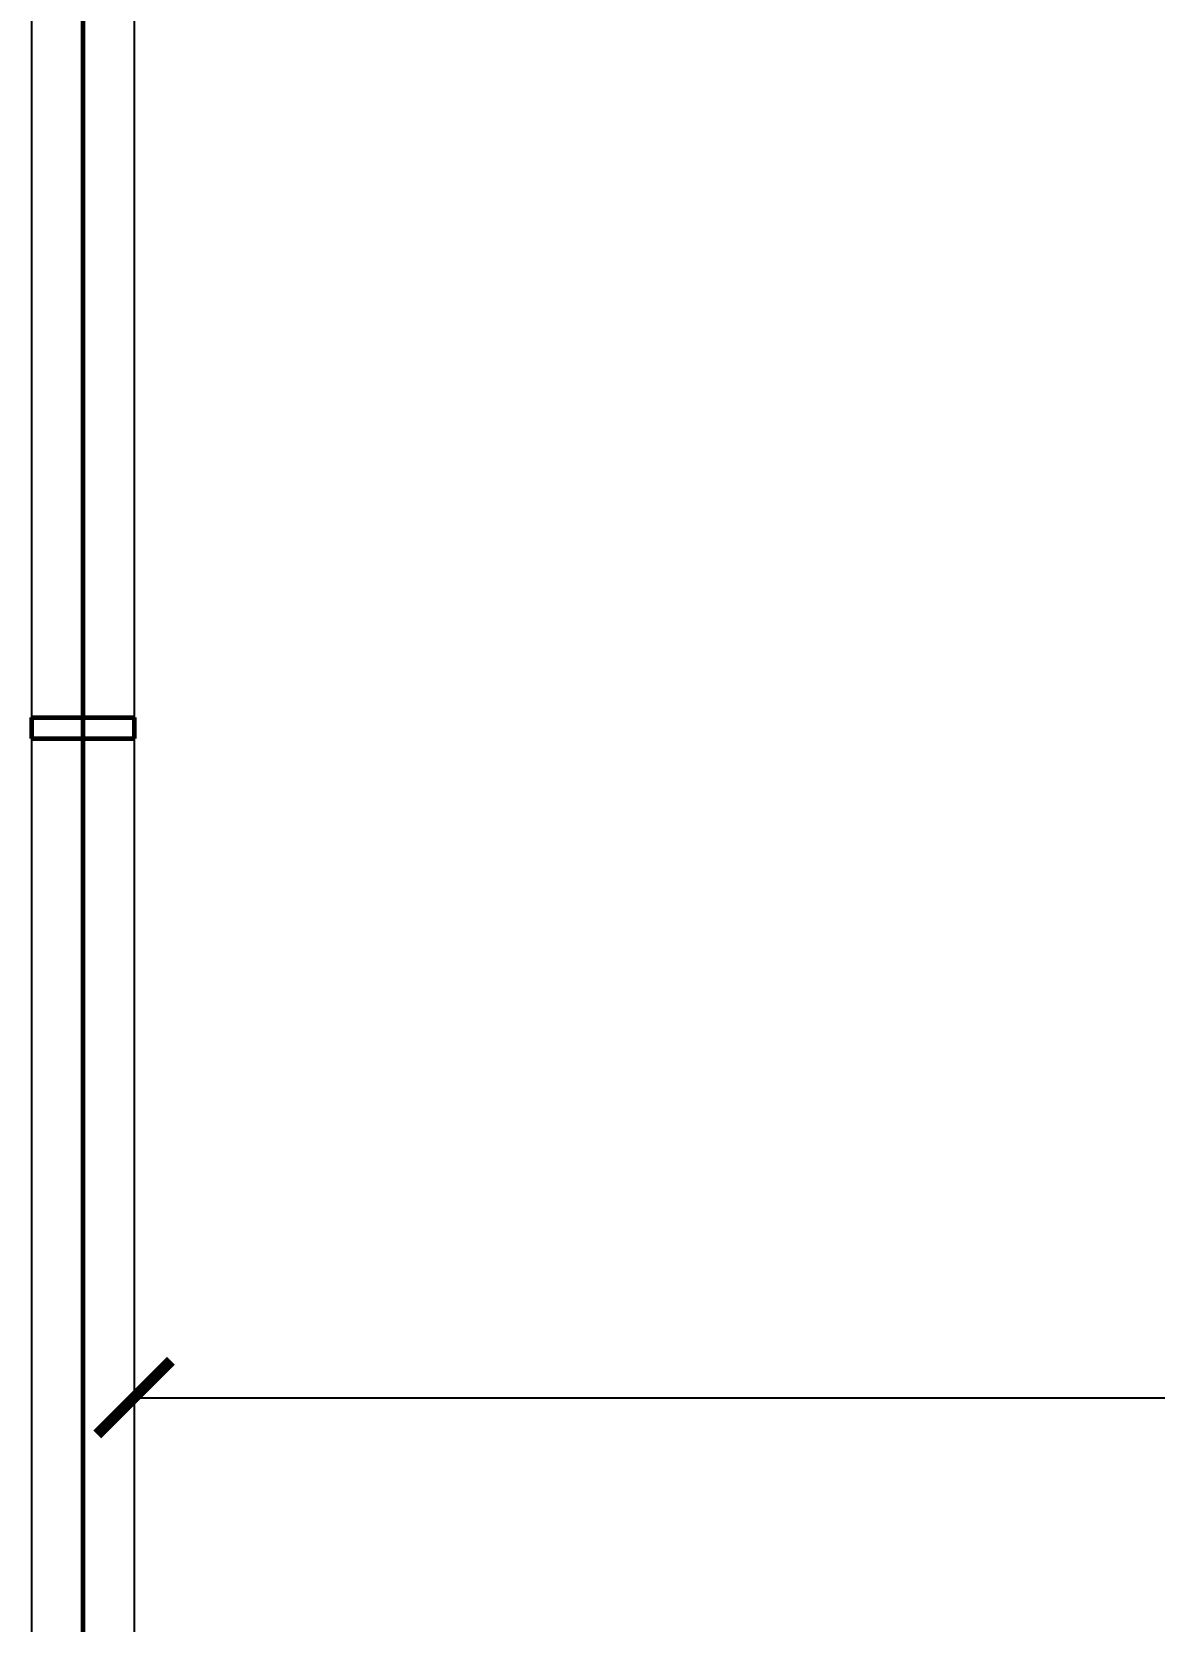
# Model space of a CAD drawing. Header units: metres. Extents: x 244.4 to 340.3, y -4.1 to 64.3.
# Drawn here: x 305.505 to 307.151, y 45.23 to 47.56 of the extents above; entities that cross this region are included whole.
import ezdxf

# ---------------------------------------------------------------- set-up
doc = ezdxf.new("R2010")
doc.units = ezdxf.units.M
doc.layers.get('Defpoints').update_dxf_attribs({"lineweight": 0})
doc.layers.add('A-WALL', color=6, linetype='Continuous', lineweight=60)
doc.layers.add('Edges', color=7, linetype='Continuous')
doc.styles.add('TEXTS', font='swissl.ttf')
doc.dimstyles.new('Copy of DIMTEXT', dxfattribs={"dimscale": 0.3, "dimtxt": 0.22, "dimasz": 0.18, "dimexe": 0.05, "dimexo": 0.05, "dimgap": 0.05, "dimtad": 0, "dimzin": 1, "dimdsep": 46, "dimtxsty": 'TEXTS', "dimblk": 'ARCHTICK', "dimcen": 0.1, "dimclrd": 256, "dimclre": 6, "dimclrt": 7, "dimadec": 0, "dimazin": 0, "dimtfac": 0.15, "dimtix": 1, "dimtofl": 0, "dimtmove": 1, "dimatfit": 3, "dimldrblk": 'OPEN', "dimfxl": 0, "dimtolj": 1, "dimtzin": 0, "dimarcsym": 0})

# ---------------------------------------------------------------- blocks, each defined once
blk = doc.blocks.new('_ArchTick')
at = {"color": 0, "linetype": 'ByBlock', "const_width": 0.15}
blk.add_lwpolyline([(-0.5, -0.5), (0.5, 0.5)], dxfattribs=at)
blk = doc.blocks.new('*D127')
at = {"layer": 'Defpoints', "color": 0, "transparency": 16777216}
for p in [(305.6554, 45.8688), (315.1554, 45.7762), (315.1554, 45.5574)]:
    blk.add_point(p, dxfattribs=at)
at = {"layer": 'Edges', "color": 6, "lineweight": -2, "transparency": 16777216}
for p, q in [((305.6554, 45.8388), (305.6554, 45.5274)), ((315.1554, 45.7462), (315.1554, 45.5274))]:
    blk.add_line(p, q, dxfattribs=at)
at = {"layer": 'Edges', "lineweight": -2, "transparency": 16777216}
for p, q in [((305.6554, 45.5574), (310.0491, 45.5574)), ((315.1554, 45.5574), (310.7616, 45.5574))]:
    blk.add_line(p, q, dxfattribs=at)
at = {"layer": 'Edges', "lineweight": -2, "transparency": 16777216, "xscale": 0.108, "yscale": 0.108, "zscale": 0.108, "rotation": 180}
blk.add_blockref('_ArchTick', (305.6554, 45.5574), dxfattribs=at)
at = {"layer": 'Edges', "lineweight": -2, "transparency": 16777216, "xscale": 0.108, "yscale": 0.108, "zscale": 0.108}
blk.add_blockref('_ArchTick', (315.1554, 45.5574), dxfattribs=at)
at = {"layer": 'Edges', "color": 7, "transparency": 16777216, "char_height": 0.132, "attachment_point": 5, "style": 'TEXTS', "bg_fill": 3, "box_fill_scale": 1.1, "bg_fill_color": 256, "bg_fill_true_color": 13158600, "bg_fill_transparency": 0}
for s, insert in [('\\A1;9.50 m', (310.4054, 45.6552)), ('\\A1;[31\'-2" ft]', (310.4054, 45.4425))]:
    blk.add_mtext(s, dxfattribs=dict(at, insert=insert))
blk = doc.blocks.new('_Open')
at = {"color": 0, "linetype": 'ByBlock', "lineweight": -2}
for p, q in [((-1, 0.167), (0, 0)), ((-1, -0.167), (0, 0)), ((0, 0), (-1, 0))]:
    blk.add_line(p, q, dxfattribs=at)

msp = doc.modelspace()

# ---------------------------------------------------------------- linework, layer by layer
at = {"layer": 'A-WALL'}
for p, q in [((305.5804, 49.2352), (305.5804, 43.858)), ((305.5054, 46.5547), (305.6554, 46.5547)), ((305.5054, 46.5238), (305.5054, 46.5547)), ((305.6554, 46.5547), (305.6554, 46.5238)), ((305.5054, 46.5238), (305.6554, 46.5238))]:
    msp.add_line(p, q, dxfattribs=at)
at = {"layer": 'Edges'}
for p, q in [((305.5054, 46.5547), (305.5054, 47.8795)), ((305.6554, 47.8795), (305.6554, 46.5547)), ((305.5054, 45.2138), (305.5054, 46.5238)), ((305.6554, 46.5238), (305.6554, 45.2138))]:
    msp.add_line(p, q, dxfattribs=at)

# ---------------------------------------------------------------- next in the draw order: dimensions: what is measured, and where the dimension line sits
dim = msp.add_linear_dim(base=(315.1554, 45.5574), p1=(305.6554, 45.8688), p2=(315.1554, 45.7762), dimstyle='Copy of DIMTEXT', override={"dimscale": 0.6, "dimpost": ' m\\X', "dimfxl": 0.9, "dimfxlon": 1, "dimtfill": 1}, dxfattribs=at)
dim.commit()
dim.dimension.update_dxf_attribs({"geometry": '*D127', "text_midpoint": (310.4054, 45.5574)})

doc.saveas('drawing.dxf')
